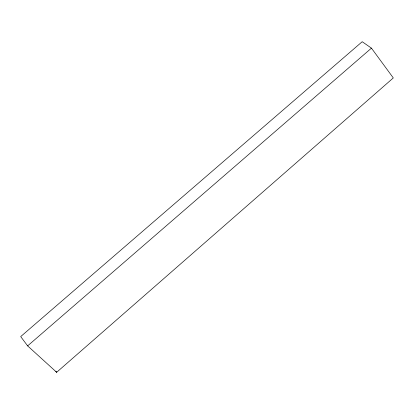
<?xml version="1.0" encoding="UTF-8"?>
<svg xmlns="http://www.w3.org/2000/svg" width="414" height="414" viewBox="0 0 414 414"><rect width="100%" height="100%" fill="white"/><g stroke="black" fill="none" stroke-linecap="round" stroke-linejoin="round"><path stroke-width="0.62" d="M56.666 372.289L393.3 77.935L371.446 48.143L362.198 41.71L20.7 336.587L27.624 345.881L56.666 372.289L55.895 371.254M27.624 345.881L371.446 48.143"/></g></svg>
